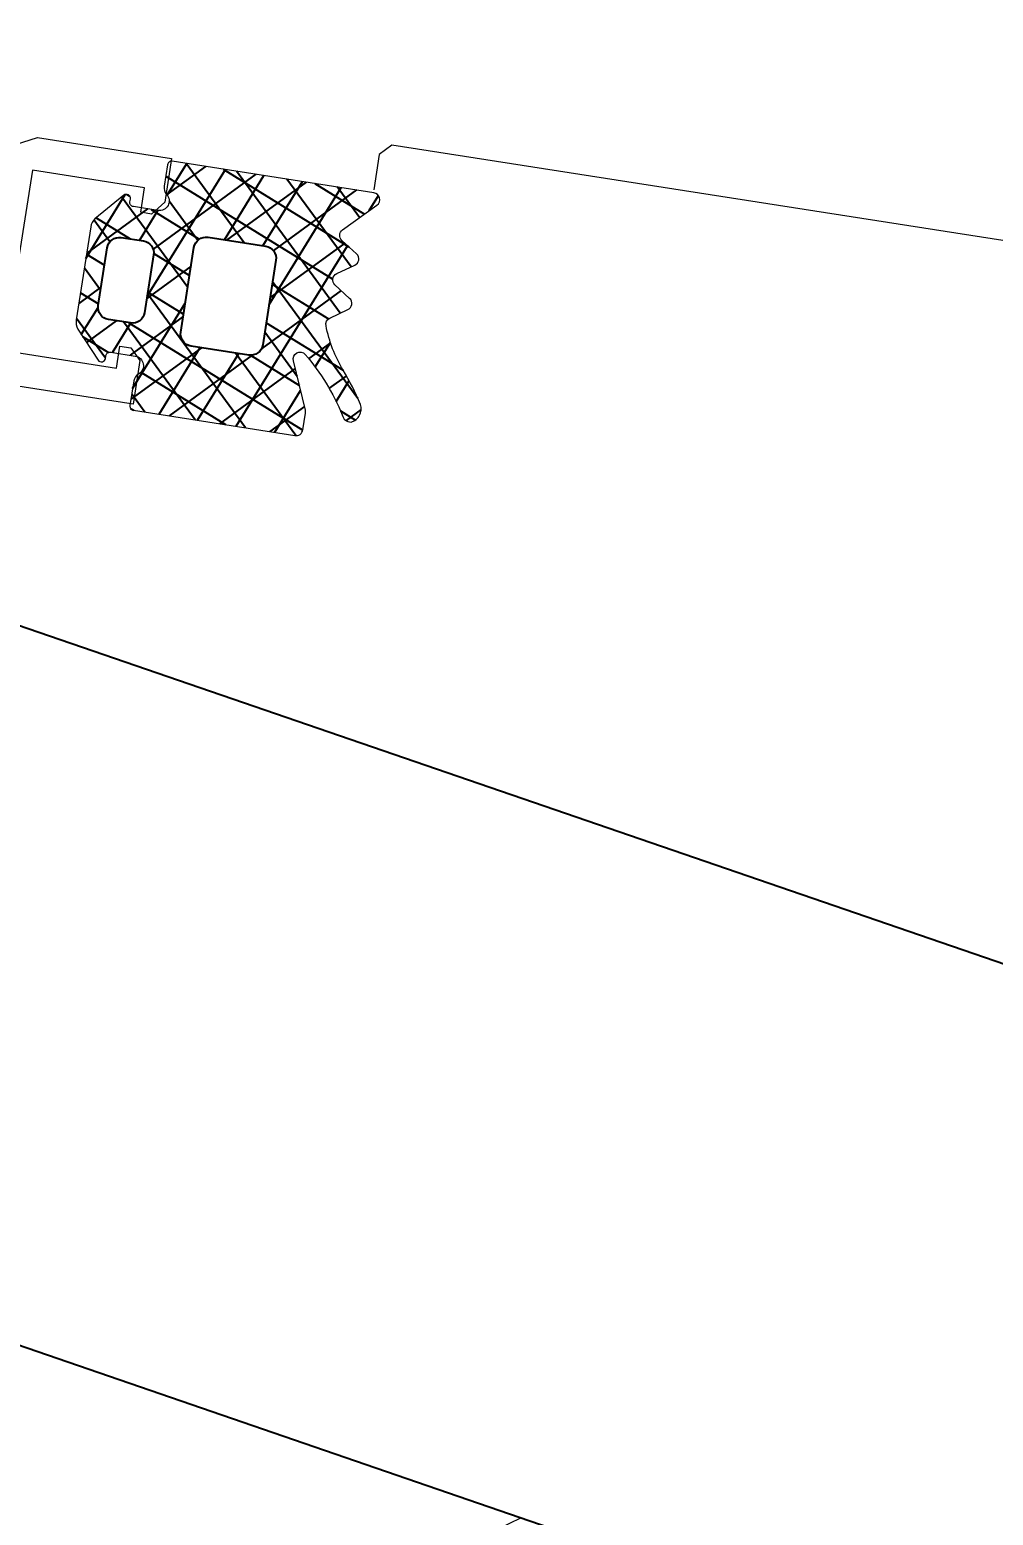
# Model space of a CAD drawing. Header units: millimetres. Extents: x -222892 to 671268, y 0 to 135099.
# Drawn here: x 81835.7 to 81878.1, y 112650.9 to 112716.4 of the extents above; entities that cross this region are included whole.
import ezdxf
from ezdxf import colors
from ezdxf.entities.mleader import LeaderData, LeaderLine
from ezdxf.math import Vec2, Vec3

# ---------------------------------------------------------------- set-up
doc = ezdxf.new("R2010")
doc.units = ezdxf.units.MM
for name, color, linetype in [('_TEXT', 7, 'Continuous'), ('АР_Колонны', 250, 'Continuous'), ('АР_новое окно', 155, 'Continuous'), ('АР_стены', 250, 'Continuous'), ('АР_Сущ Несущая стена', 216, 'Continuous')]:
    doc.layers.add(name, color=color, linetype=linetype)
doc.layers.add('АР_Колонны Штрих', color=250, linetype='Continuous', lineweight=5)
doc.layers.add('АР_Окна', color=4, linetype='Continuous', lineweight=5)
doc.styles.add('ISOCPEUR', font='isocpeur.ttf', dxfattribs={"width": 0.85})

# ---------------------------------------------------------------- blocks, each defined once
blk = doc.blocks.new('A$Cb1ac1438')
at = {"layer": 'АР_Колонны Штрих', "ltscale": 100}
h = blk.add_hatch(dxfattribs=at)
h.set_pattern_fill('ANSI35', color=256, scale=500, angle=161.0398319781508)
h.set_pattern_definition([(206.0398319781508, (898269.906760073, -348997.308166508), (54.8744852097032, -112.3111342341892), []), (206.0398319781508, (898186.3139504915, -348968.589842044), (54.8744852097032, -112.3111342341892), [156.25, -31.25, 0, -31.25])])
h.paths.add_polyline_path([(5719.346614299488, -202.5913746167789), (6097.64448702152, -332.5556754611025), (6227.608787865844, 45.74219726095907), (5849.310915143811, 175.7064981052536)])
at = {"layer": 'АР_Колонны', "ltscale": 100}
blk.add_lwpolyline([(6097.64448702152, -332.5556754611025), (5719.346614299488, -202.5913746167789), (5849.310915143811, 175.7064981052536), (6227.608787865844, 45.74219726095907)], close=True, dxfattribs=at)
blk = doc.blocks.new('_DotSmall')
at = {"color": 0, "linetype": 'ByBlock', "const_width": 0.5}
blk.add_lwpolyline([(-0.0625, 0, 1), (0.0625, 0, 1)], format="xyb", close=True, dxfattribs=at)
blk = doc.blocks.new('стойка витр.')
h = blk.add_hatch()
h.set_pattern_fill('ANSI37', scale=0.5, angle=-69.23283665521843)
h.set_pattern_definition([(335.7671633447816, (-69115.31625940584, 318510.9409690977), (0.6515825639889636, 1.447617495164233), []), (65.76716334478155, (-69115.31625940584, 318510.9409690977), (-1.447617495164233, 0.6515825639889636), [])])
edge = h.paths.add_edge_path()
edge.add_line((-7.614656875375658, -25.62993601259222), (-7.273265914729564, -26.53020796886267))
edge.add_arc((-7.672138333263274, -26.68151659366696), 0.4266069692434679, -30.765631391378577, 20.77378547182468, ccw=False)
edge.add_arc((-6.938850257283542, -27.11794408495156), 0.4267278803339729, 149.2463648056786, 290.7703475873838)
edge.add_line((-6.787522688187892, -27.51693863464607), (-5.761497533734655, -27.12786096686614))
edge.add_arc((-5.826270069284272, -26.95688741173914), 0.1828317202082013, 290.7489596719217, 380.7853669983573)
edge.add_line((-5.655337706935825, -26.89200624793739), (-5.698566115868744, -26.77800989551906))
edge.add_arc((-5.527559815348082, -26.71316091253391), 0.1828894349380834, 65.75635340077491, 200.7677215485159, ccw=False)
edge.add_line((-5.452462167653721, -26.54640093915077), (-3.994188920449233, -27.29736676610628))
edge.add_arc((-4.339684557994865, -27.83227055815794), 0.6367804192296694, 19.809448943918426, 57.14148607166612, ccw=False)
edge.add_line((-3.740585688123247, -27.61647007986176), (-2.270775810728082, -31.49246202532231))
edge.add_arc((-2.862326952422118, -31.72816639327794), 0.6367804192285443, -15.60715938413449, 21.72487774361298, ccw=False)
edge.add_line((-2.249025291763246, -31.89948590572749), (-2.842686385673005, -33.42856309223862))
edge.add_arc((-3.009474684396633, -33.35352837480535), 0.1828894349365558, 200.7666051236535, 335.7779732896313, ccw=False)
edge.add_line((-3.180482248484623, -33.41837402567035), (-3.223710657359334, -33.30437767335388))
edge.add_arc((-3.394684212462365, -33.36915020895407), 0.1828317202037067, 20.74895968940122, 110.7853670142414)
edge.add_line((-3.459565376309911, -33.19821784662781), (-4.485590530792251, -33.58729551440774))
edge.add_arc((-4.334307311281267, -33.98630688185023), 0.4267278803335083, 110.7639791032461, 252.2879618854569)
edge.add_arc((-4.593835025358378, -34.79921876089735), 0.4266069692128739, 20.760541213745626, 72.2999580801698, ccw=False)
edge.add_line((-4.194927641627146, -34.64800234186259), (-3.805871961842058, -35.67396951244882))
edge.add_arc((-3.976804324152614, -35.73885067632053), 0.1828317201976034, -69.25104032001241, 20.78536702306718, ccw=False)
edge.add_line((-3.912031788582681, -35.9098242314285), (-10.63804850899032, -38.46038830642647))
edge.add_arc((-10.76198657700206, -38.18099989774544), 0.3056444463879536, 200.8460379983515, 293.92230867425997, ccw=False)
edge.add_line((-11.04762355046114, -38.2897659172595), (-11.3069940036512, -37.6057878035499))
edge.add_arc((-11.02280217192234, -37.49789568213767), 0.3039830703908278, 175.7219656777917, 200.7890354028728, ccw=False)
edge.add_line((-11.32593828623067, -37.47521963119652), (-11.26283276302274, -35.23454482450325))
edge.add_arc((-11.5667631736687, -35.21197449929495), 0.3047673113958011, 355.7529257944983, 510.3971654946409)
edge.add_arc((-3.085478140807247, -39.81161386289363), 9.95296756819478, 151.493160172311, 169.5799937381118)
edge.add_arc((-13.27454869620142, -38.00608067109534), 0.4002801790508524, 282.30928711923883, 359.2250395672268, ccw=False)
edge.add_arc((-13.15914824141406, -37.79549114656839), 0.6024183835459826, 172.8865217206561, 267.13931994465963, ccw=False)
edge.add_arc((-2.924576102079248, -39.73891867786803), 11.01872594919693, 160.6453850739864, 169.4469810176308, ccw=False)
edge.add_arc((-19.07760885644255, -34.09585671602533), 6.091684827120307, 340.9199566399376, 360.7754221413588)
edge.add_arc((-13.29124725463213, -34.01305259408502), 0.3047655738143686, 359.9316076928689, 436.4302022680961)
edge.add_line((-13.21974018984474, -33.71679460741143), (-14.0766899229202, -33.52020163946145))
edge.add_arc((-14.00514734915965, -33.22393144415915), 0.3047857747414494, 145.1100748207506, 256.424251871352, ccw=False)
edge.add_line((-14.2551486332959, -33.04959347808472), (-13.74402617113083, -32.33421562775766))
edge.add_arc((-13.99402745527389, -32.1598776616858), 0.3047857747455562, 325.1100748218798, 436.4242518702226)
edge.add_line((-13.92248488150653, -31.86360746638093), (-14.7794566025841, -31.6669565144839))
edge.add_arc((-14.7079140287954, -31.37068631918638), 0.3047857747434108, 145.1100748199116, 256.4242518659954, ccw=False)
edge.add_line((-14.95791531293071, -31.19634835310717), (-14.44679285076563, -30.48097050278011))
edge.add_arc((-14.69684457899481, -30.30662212908397), 0.3048331054870662, 325.1138936033488, 425.7589859189499)
edge.add_line((-14.57168746687239, -30.0286672415823), (-16.28069433249766, -29.27720980550657))
edge.add_arc((-16.15556139849932, -28.99925320327871), 0.3048247429148342, 110.79403674408451, 245.7632621299588, ccw=False)
edge.add_line((-16.26377712844987, -28.71428394233226), (-7.850470401957864, -25.52388481301023))
edge.add_arc((-7.785589238115906, -25.69481717533219), 0.1828317201977073, 20.785366643697614, 110.7853670130821, ccw=False)
edge = h.paths.add_edge_path(flags=16)
edge.add_line((-3.343847721320344, -31.0696095920357), (-4.256775251385989, -28.66215553430811))
edge.add_arc((-4.763091039367282, -28.8541548874382), 0.5414973949720253, 20.7671633452251, 110.7671633452251)
edge.add_line((-4.955090392497368, -28.34783909945691), (-5.880512773175724, -28.69876731990371))
edge.add_arc((-5.68851342006019, -29.20508310789228), 0.5414973949736688, 110.7671633435124, 200.7671633435124)
edge.add_line((-6.194829208048759, -29.39708246100781), (-5.281901677954011, -31.8045365187354))
edge.add_arc((-4.775585889972717, -31.61253716560532), 0.5414973949720253, 200.7671633452251, 290.7671633452251)
edge.add_line((-4.583586536842631, -32.11885295358661), (-3.658164156164275, -31.76792473313981))
edge.add_arc((-3.850163509294362, -31.26160894516579), 0.541497394965222, 290.7671633454981, 380.7671633454981)
edge = h.paths.add_edge_path(flags=16)
edge.add_line((-6.665125275787432, -32.97088079506648), (-8.003619441966293, -29.4411776089255))
edge.add_arc((-8.509935229947587, -29.63317696205559), 0.5414973949720253, 20.7671633452251, 110.7671633452251)
edge.add_line((-8.701934583077673, -29.12686117407429), (-11.1093675273587, -30.03978069775621))
edge.add_arc((-10.91736817424317, -30.54609648574478), 0.5414973949736688, 110.7671633435124, 200.7671633435124)
edge.add_line((-11.42368396223173, -30.73809583886032), (-10.08518979602377, -34.2677990250013))
edge.add_arc((-9.578874008042476, -34.07579967187121), 0.5414973949720253, 200.7671633452251, 290.7671633452251)
edge.add_line((-9.38687465491239, -34.5821154598525), (-6.979441710631363, -33.66919593617058))
edge.add_arc((-7.171441063761449, -33.16288014819656), 0.541497394965222, 290.7671633454981, 380.7671633454981)
at = {"lineweight": 0, "ltscale": 100, "transparency": 33554687}
for points in [[(-0.902061547501944, -23.41060979175381), (-2.258247086545452, -23.27287612311193), (-7.844300284108613, -25.39115610946465), (-7.152623754285742, -27.21515572990756), (-6.480474312818842, -27.61228183979256), (-6.024430919787847, -27.43934621633525), (-6.413508587575052, -26.41332106186019), (-1.739484192192322, -24.64089033441996), (-0.3993375533900689, -28.17495120693638)], [(1.113700732850702, -32.16493950470613), (-3.560323662532028, -33.93737023214635), (-3.906150933442404, -33.02539941386931), (-4.3621943264734, -33.19833503732661), (-4.645266100153094, -33.82723408192396), (-3.953589570330223, -35.65123370236688), (88.61521743849153, -0.5483364844694734)], [(-56.0608929025766, -41.98018508909445), (-55.7778211288678, -41.3512860444971), (-17.47126860445132, -26.8251079561378), (-16.84236955983215, -27.10817972981749), (-16.28037825660431, -28.59019029343472)]]:
    blk.add_lwpolyline(points, dxfattribs=at)
at = {"color": 7, "lineweight": 0, "ltscale": 100, "transparency": 33554687}
blk.add_lwpolyline([(-7.614656875375658, -25.62993601259222), (-7.273265914729564, -26.53020796886267, -0.2287523810762611), (-7.305569090007339, -26.89973780277796, 0.7101639231358212), (-6.787522688187892, -27.51693863464607), (-5.761497533734655, -27.12786096686614, 0.4143996870914876), (-5.655337706935825, -26.89200624793739), (-5.698566115868744, -26.77800989551906, -0.6682503890445888), (-5.452462167653721, -26.54640093915077), (-3.994188920449233, -27.29736676610628, -0.1643479059441302), (-3.740585688123247, -27.61647007986176), (-2.270775810728082, -31.49246202532231, -0.1643479059441302), (-2.249025291763246, -31.89948590572749), (-2.842686385673005, -33.42856309223862, -0.6682503891596868), (-3.180482248484623, -33.41837402567035), (-3.223710657359334, -33.30437767335388, 0.4143996870833266), (-3.459565376309911, -33.19821784662781), (-4.485590530792251, -33.58729551440774, 0.7101639231391418), (-4.464132105349563, -34.39280682858953, -0.2287523810910513), (-4.194927641627146, -34.64800234186259), (-3.805871961842058, -35.67396951244882, -0.4143996871765861), (-3.912031788582681, -35.9098242314285), (-10.63804850899032, -38.46038830642647, -0.4300281847644905), (-11.04762355046114, -38.2897659172595), (-11.3069940036512, -37.6057878035499, -0.1098139781175365), (-11.32593828623067, -37.47521963119652), (-11.26283276302274, -35.23454482450325, 0.8000358277039689), (-11.83174935798161, -35.06142405519495, 0.07908294790216032), (-12.87430513065192, -38.01149454006372, -0.3488032577412263), (-13.18921346374555, -38.39715882165183, -0.4361245879823007), (-13.75692971088574, -37.72089072036033, -0.03842309887939363), (-13.32058396766661, -36.08715992321959, 0.08685322061285544), (-12.98648189794039, -34.01341638380836, 0.3467629046601076), (-13.21974018984474, -33.71679460741143), (-14.0766899229202, -33.52020163946145, -0.5278770357902526), (-14.2551486332959, -33.04959347808472), (-13.74402617113083, -32.33421562775766, 0.5278770357776507), (-13.92248488150653, -31.86360746638093), (-14.7794566025841, -31.6669565144839, -0.5278770357650493), (-14.95791531293071, -31.19634835310717), (-14.44679285076563, -30.48097050278011, 0.4697389635461835), (-14.57168746687239, -30.0286672415823), (-16.28069433249766, -29.27720980550657, -0.667984424932516), (-16.26377712844987, -28.71428394233226), (-7.850470401957864, -25.52388481301023, -0.4142135642613711)], format="xyb", close=True, dxfattribs=at)
at = {"color": 7}
for points in [[(-3.343847721320344, -31.0696095920357), (-4.256775251385989, -28.66215553430811, 0.414213562373095), (-4.955090392497368, -28.34783909945691), (-5.880512773175724, -28.69876731990371, 0.414213562373095), (-6.194829208048759, -29.39708246100781), (-5.281901677954011, -31.8045365187354, 0.414213562373095), (-4.583586536842631, -32.11885295358661), (-3.658164156164275, -31.76792473313981, 0.414213562373095)], [(-6.665125275787432, -32.97088079506648), (-8.003619441966293, -29.4411776089255, 0.414213562373095), (-8.701934583077673, -29.12686117407429), (-11.1093675273587, -30.03978069775621, 0.414213562373095), (-11.42368396223173, -30.73809583886032), (-10.08518979602377, -34.2677990250013, 0.414213562373095), (-9.38687465491239, -34.5821154598525), (-6.979441710631363, -33.66919593617058, 0.414213562373095)]]:
    blk.add_lwpolyline(points, format="xyb", close=True, dxfattribs=at)
blk = doc.blocks.new('A$Cec9b444d')
at = {"layer": 'АР_новое окно'}
h = blk.add_hatch(dxfattribs=at)
h.set_pattern_fill('ANSI37', color=256, scale=0.4999999999999999, angle=13.33280903078263)
h.set_pattern_definition([(58.33280903078264, (-324780.0051632873, -27616.52651773373), (-1.351140091152684, 0.8334126853365726), []), (148.3328090307826, (-324780.0051632873, -27616.52651773373), (-0.8334126853365726, -1.351140091152684), [])])
edge = h.paths.add_edge_path()
edge.add_line((6189.823301285731, 123.9222394842495), (6189.674936279388, 122.97091135579))
edge.add_arc((6190.09644040428, 122.9051254993759), 0.4266069692408598, 171.1291819756373, 222.6685988388176)
edge.add_arc((6189.468934558258, 122.3268377070227), 0.4267278803675722, -98.86738013843711, 42.656602643324675, ccw=False)
edge.add_line((6189.403155355039, 121.9052101696074), (6188.318942320058, 122.0742993293061))
edge.add_arc((6188.347058008889, 122.2549563135101), 0.1828317201693438, 171.1176004576662, 261.1540077842932, ccw=False)
edge.add_line((6188.166418926644, 122.2831867911125), (6188.185205549335, 122.4036480982112))
edge.add_arc((6188.004500756131, 122.4318318368691), 0.1828894349374707, 351.1352458974849, 486.146614045185)
edge.add_line((6187.896622779627, 122.5795169329252), (6186.624595234622, 121.5439221949148))
edge.add_arc((6187.072988638824, 121.0917798971855), 0.6367804192407834, 134.7614813764226, 172.0935185041618)
edge.add_line((6186.442261512387, 121.1793732434178), (6185.803497230678, 117.0835662619157))
edge.add_arc((6186.430944191821, 116.9749402377718), 0.6367804191159934, 170.1780897037293, 207.5101268314702)
edge.add_line((6185.866165039758, 116.6808079349483), (6186.762441020192, 115.3070539890706))
edge.add_arc((6186.910166812205, 115.4148762306756), 0.1828894349345611, 216.1249941626672, 351.1363623286744)
edge.add_line((6187.090872154543, 115.3866960131289), (6187.109658777211, 115.5071573201101))
edge.add_arc((6187.290315761428, 115.4790416311817), 0.1828317201977071, 81.11760042978767, 171.1540077546053, ccw=False)
edge.add_line((6187.318546239123, 115.6596807134412), (6188.402759274127, 115.4905915538598))
edge.add_arc((6188.337026935634, 115.0689567076618), 0.4267278803314694, -60.38499443840641, 81.13898834373362, ccw=False)
edge.add_arc((6188.75864139259, 114.3270526659308), 0.4266069692039089, 119.6030093643065, 171.1424262307597)
edge.add_line((6188.33712207221, 114.3927410874344), (6188.168042468338, 113.3085893246077))
edge.add_arc((6188.348681550593, 113.2803588469046), 0.1828317201943401, 171.1176004269676, 261.1540077699215)
edge.add_line((6188.320565861713, 113.0997018626833), (6195.428028061962, 111.9912529031661))
edge.add_arc((6195.491676033125, 112.2901968166098), 0.3056444464048808, 257.9806587786135, 351.056929454408)
edge.add_line((6195.79360484781, 112.2426834660494), (6195.906324583729, 112.9654513078175))
edge.add_arc((6195.605990083543, 113.0124076181166), 0.3039830703821937, 351.1139320417661, 376.1810017668122)
edge.add_line((6195.897931211508, 113.0971193934567), (6195.374032487045, 115.2766000707943))
edge.add_arc((6195.666772639091, 115.3613722212099), 0.3047673114127301, 41.50580195690691, 196.1500416571201, ccw=False)
edge.add_arc((6188.316547607998, 109.111326615307), 9.952967568199071, 22.32297370828411, 40.409807274084415, ccw=False)
edge.add_arc((6197.91413586452, 112.9795831409104), 0.4002801790504598, 192.6779278804194, 269.5936803283539)
edge.add_arc((6197.75778160156, 113.1618427284156), 0.6024183835100219, 284.763647499754, 379.0164457236879)
edge.add_arc((6188.144111500655, 109.1492719023399), 11.018725949095, 22.45598642956451, 31.25758237320861)
edge.add_arc((6202.785917681032, 118.0026400324489), 6.09168482728777, 191.1275453044175, 210.9830108058387, ccw=False)
edge.add_arc((6197.106893913519, 116.8901985014255), 0.3047655737744274, 115.4727651757207, 191.971359750838, ccw=False)
edge.add_line((6196.975819721239, 117.1653377590312), (6197.773795325957, 117.5344536952734))
edge.add_arc((6197.642683870098, 117.8095975751093), 0.3047857747147242, 295.4787155751396, 406.7928926256932)
edge.add_line((6197.851351649192, 118.0317509600407), (6197.203669025693, 118.6263254796444))
edge.add_arc((6197.412336804801, 118.84847886457), 0.3047857747204999, 115.4787155746236, 226.7928926229513, ccw=False)
edge.add_line((6197.281225348943, 119.1236227444122), (6198.079210509398, 119.4927999529066))
edge.add_arc((6197.948099053476, 119.7679438327961), 0.3047857747905142, 295.4787155816078, 406.7928926275887)
edge.add_line((6198.156766832614, 119.9900972177896), (6197.50908420912, 120.584671737277))
edge.add_arc((6197.717799201066, 120.8068457103997), 0.3048331054788125, 126.14398152707719, 226.7890738425994, ccw=False)
edge.add_line((6197.538003631655, 121.0530098333259), (6199.055272200284, 122.1408006384772))
edge.add_arc((6198.875499935465, 122.3869714260948), 0.3048247428841093, 306.1397053169794, 441.1089307030737)
edge.add_line((6198.922612547596, 122.6881333852675), (6190.032170845847, 124.0746480900535))
edge.add_arc((6190.003940368199, 123.8940090077668), 0.1828317202172497, 81.11760044574974, 171.1176008151717)
edge = h.paths.add_edge_path(flags=16)
edge.add_line((6186.766280904371, 117.7186529515141), (6187.163029835606, 120.262638407625))
edge.add_arc((6187.698059775943, 120.1791974600959), 0.5414973949907143, 81.13580410411629, 171.1358041041264, ccw=False)
edge.add_line((6187.781500723472, 120.7142274004332), (6188.759405605863, 120.5617175988219))
edge.add_arc((6188.675964658367, 120.0266876585521), 0.5414973949191877, -8.86419589344979, 81.13580410644022, ccw=False)
edge.add_line((6189.210994598638, 119.9432467110565), (6188.814245667388, 117.399261254945))
edge.add_arc((6188.279215727051, 117.4827022024737), 0.5414973949906442, 261.13580410420406, 351.1358041041739, ccw=False)
edge.add_line((6188.195774779522, 116.9476722621368), (6187.217869897122, 117.1001820636313))
edge.add_arc((6187.301310844688, 117.635212003948), 0.5414973949762866, 171.1358040999344, 261.1358040998829, ccw=False)
edge = h.paths.add_edge_path(flags=16)
edge.add_line((6190.408291791918, 116.5432919532761), (6190.98998761377, 120.2731714669166))
edge.add_arc((6191.525017554051, 120.1897305193271), 0.5414973949452131, 81.13580409692929, 171.1358040969017, ccw=False)
edge.add_line((6191.608458501641, 120.7247604596084), (6194.152421646895, 120.3280150079204))
edge.add_arc((6194.068980699345, 119.7929850675893), 0.5414973949880578, -8.864195898217815, 81.13580410183027, ccw=False)
edge.add_line((6194.604010639676, 119.7095441200387), (6194.022314817795, 115.9796646063972))
edge.add_arc((6193.487284877514, 116.0631055539862), 0.54149739494424, 261.13580409692236, 351.1358040969374, ccw=False)
edge.add_line((6193.403843929925, 115.5280756137053), (6190.859880784668, 115.9248210653933))
edge.add_arc((6190.943321732235, 116.45985100571), 0.5414973949763147, 171.1358040999315, 261.13580409988333, ccw=False)
at = {"layer": 'АР_Колонны', "ltscale": 100}
blk.add_lwpolyline([(6106.760256464318, -356.4899399126443), (5671.717702833952, -207.030993941662), (5821.176648804905, 228.0115596886753), (6256.219202435272, 78.55261371772212)], close=True, dxfattribs=at)
at = {"layer": 'АР_новое окно', "lineweight": 0, "ltscale": 100, "transparency": 33554687}
for points in [[(6182.797291313799, 124.7093409927184), (6184.095908324756, 125.1238330175812), (6189.998757455329, 124.2032502845927), (6189.69816193715, 122.2758081007651), (6189.122374040244, 121.7485867842194), (6188.640467540096, 121.8237428305953), (6188.809556699732, 122.9079558656751), (6183.870459297186, 123.6782360616766), (6183.288045327687, 119.9437517287477)], [(6182.63049442335, 115.7274834403823), (6187.569591825895, 114.9572032443809), (6187.719884807105, 115.92089370011), (6188.201791307251, 115.845737653734), (6188.60849004452, 115.2887459351999), (6188.307894526323, 113.361303751488), (6090.489330569822, 128.6166624694667)], [(6240.600179475386, 117.915820303189), (6240.193480738101, 118.4728120217226), (6199.714489173421, 124.7857398738948), (6199.157497454917, 124.3790411365825), (6198.913261804681, 122.8129828736965)]]:
    blk.add_lwpolyline(points, dxfattribs=at)
blk.add_lwpolyline([(6189.823301285731, 123.9222394842495), (6189.674936279388, 122.97091135579, 0.2287523810762611), (6189.782762207175, 122.6159897270021, -0.7101639231358212), (6189.403155355039, 121.9052101696074), (6188.318942320058, 122.0742993293061, -0.4143996870914876), (6188.166418926644, 122.2831867911125), (6188.185205549335, 122.4036480982112, 0.6682503890445888), (6187.896622779627, 122.5795169329252), (6186.624595234622, 121.5439221949148, 0.1643479059441302), (6186.442261512387, 121.1793732434178), (6185.803497230678, 117.0835662619157, 0.1643479059441302), (6185.866165039758, 116.6808079349483), (6186.762441020192, 115.3070539890706, 0.6682503891596868), (6187.090872154543, 115.3866960131289), (6187.109658777211, 115.5071573201101, -0.4143996870833266), (6187.318546239123, 115.6596807134412), (6188.402759274127, 115.4905915538598, -0.7101639231391418), (6188.547902867605, 114.6979741943708, 0.2287523810910513), (6188.33712207221, 114.3927410874344), (6188.168042468338, 113.3085893246077, 0.4143996871765861), (6188.320565861713, 113.0997018626833), (6195.428028061962, 111.9912529031661, 0.4300281847644905), (6195.79360484781, 112.2426834660494), (6195.906324583729, 112.9654513078175, 0.1098139781175365), (6195.897931211508, 113.0971193934567), (6195.374032487045, 115.2766000707943, -0.8000358277039689), (6195.895009409713, 115.5633402648261, -0.07908294790216032), (6197.523614851203, 112.891733497209, 0.3488032577412263), (6197.911297254956, 112.5793130270672, 0.4361245879823007), (6198.327323054902, 113.3581344544673, 0.03842309887939363), (6197.56339456213, 114.8667388370109, -0.08685322061285544), (6196.808756562277, 116.826983196693, -0.3467629046601076), (6196.975819721239, 117.1653377590312), (6197.773795325957, 117.5344536952734, 0.5278770357902526), (6197.851351649192, 118.0317509600407), (6197.203669025693, 118.6263254796444, -0.5278770357776507), (6197.281225348943, 119.1236227444122), (6198.079210509398, 119.4927999529066, 0.5278770357650493), (6198.156766832614, 119.9900972177896), (6197.50908420912, 120.584671737277, -0.4697389635461835), (6197.538003631655, 121.0530098333259), (6199.055272200284, 122.1408006384772, 0.667984424932516), (6198.922612547596, 122.6881333852675), (6190.032170845847, 124.0746480900535, 0.4142135642613711)], format="xyb", close=True, dxfattribs=at)
at = {"layer": 'АР_новое окно'}
for points in [[(6186.766280904371, 117.7186529515141), (6187.163029835606, 120.262638407625, -0.414213562373095), (6187.781500723472, 120.7142274004332), (6188.759405605863, 120.5617175988219, -0.414213562373095), (6189.210994598638, 119.9432467110565), (6188.814245667388, 117.399261254945, -0.414213562373095), (6188.195774779522, 116.9476722621368), (6187.217869897122, 117.1001820636313, -0.414213562373095)], [(6190.408291791918, 116.5432919532761), (6190.98998761377, 120.2731714669166, -0.414213562373095), (6191.608458501641, 120.7247604596084), (6194.152421646895, 120.3280150079204, -0.414213562373095), (6194.604010639676, 119.7095441200387), (6194.022314817795, 115.9796646063972, -0.414213562373095), (6193.403843929925, 115.5280756137053), (6190.859880784668, 115.9248210653933, -0.414213562373095)]]:
    blk.add_lwpolyline(points, format="xyb", close=True, dxfattribs=at)
at = {"layer": 'АР_новое окно', "xscale": -1, "rotation": 11.90296744651613}
blk.add_blockref('стойка витр.', (6177.086073485848, 147.4305283908225), dxfattribs=at)

msp = doc.modelspace()

# ---------------------------------------------------------------- linework, layer by layer
at = {"layer": 'АР_Сущ Несущая стена', "ltscale": 100}
for centre, radius, start, end in [((72738.563808896, 115505.873757868), 9805.264059527553, 273.2047159643546, 356.1549052783411), ((72739.64332639205, 115515.0715942176), 9162.045179755698, 273.4231994982844, 355.8268411845256)]:
    msp.add_arc(centre, radius, start, end, dxfattribs=at)

# ---------------------------------------------------------------- block references
at = {"layer": 'АР_Окна', "ltscale": 100}
msp.add_blockref('A$Cec9b444d', (75651.90621783369, 112586.4970597865), dxfattribs=at)
at = {"layer": 'АР_стены', "ltscale": 100}
msp.add_blockref('A$Cb1ac1438', (75642.39696938568, 112600.6824583524), dxfattribs=at)

# ---------------------------------------------------------------- leaders
at = {"layer": '_TEXT'}
ml = msp.add_multileader_mtext('Standard', dxfattribs=at)
ml.set_content('+8,260', color=256, style='ISOCPEUR')
ml.set_leader_properties(color=256, linetype='Continuous', lineweight=-1)
ml.set_arrow_properties(name='DOTSMALL')
ml.build(insert=Vec2(0, 0))
ml.multileader.update_dxf_attribs({"has_dogleg": 0, "has_text_frame": 1, "text_left_attachment_type": 4, "text_right_attachment_type": 4, "dogleg_length": 0, "arrow_head_size": 180})
ctx = ml.context
ctx.base_point, ctx.char_height, ctx.arrow_head_size, ctx.landing_gap_size, ctx.plane_origin = Vec3(217551.6143983618, 129062.3890569006), 250, 180, 50, Vec3(226918.2582751394, 128243.6210549465)
ctx.left_attachment, ctx.right_attachment, ctx.text_align_type = 4, 4, 1
notes = []
notes.append((ctx, [(0, (0, 0, 0), (0, 0), (1, 0), 1, [])]))
ctx.mtext.insert, ctx.mtext.width, ctx.mtext.alignment, ctx.mtext.line_spacing_style, ctx.mtext.flow_direction = Vec3(217989.4268983618, 129395.722390234), 852.6970314602484, 2, 2, 5
ml = msp.add_multileader_mtext('Standard', dxfattribs=at)
ml.set_content('+4,080', color=256, style='ISOCPEUR')
ml.set_leader_properties(color=256, linetype='Continuous', lineweight=-1)
ml.set_arrow_properties(name='DOTSMALL')
ml.build(insert=Vec2(0, 0))
ml.multileader.update_dxf_attribs({"has_dogleg": 0, "has_text_frame": 1, "text_left_attachment_type": 4, "text_right_attachment_type": 4, "dogleg_length": 0, "arrow_head_size": 180})
ctx = ml.context
ctx.base_point, ctx.char_height, ctx.arrow_head_size, ctx.landing_gap_size, ctx.plane_origin = Vec3(87764.17855758959, 128875.8656331683), 250, 180, 50, Vec3(86462.73668141075, 127317.1117672203)
ctx.left_attachment, ctx.right_attachment, ctx.text_align_type = 4, 4, 1
notes.append((ctx, [(0, (0, 0, 0), (0, 0), (1, 0), 1, [])]))
ctx.mtext.insert, ctx.mtext.width, ctx.mtext.alignment, ctx.mtext.line_spacing_style, ctx.mtext.flow_direction = Vec3(88212.61605758959, 129209.1989665016), 852.6970314602484, 2, 2, 5
ml = msp.add_multileader_mtext('Standard', dxfattribs=at)
ml.set_content('+2,045', color=256, style='ISOCPEUR')
ml.set_leader_properties(color=256, linetype='Continuous', lineweight=-1)
ml.set_arrow_properties(name='DOTSMALL')
ml.build(insert=Vec2(0, 0))
ml.multileader.update_dxf_attribs({"has_dogleg": 0, "has_text_frame": 1, "text_left_attachment_type": 4, "text_right_attachment_type": 4, "dogleg_length": 0, "arrow_head_size": 180})
ctx = ml.context
ctx.base_point, ctx.char_height, ctx.arrow_head_size, ctx.landing_gap_size, ctx.plane_origin = Vec3(82361.76101800078, 128875.8656331683), 250, 180, 50, Vec3(81060.31914182194, 127317.1117672203)
ctx.left_attachment, ctx.right_attachment, ctx.text_align_type = 4, 4, 1
notes.append((ctx, [(0, (0, 0, 0), (0, 0), (1, 0), 1, [])]))
ctx.mtext.insert, ctx.mtext.width, ctx.mtext.alignment, ctx.mtext.line_spacing_style, ctx.mtext.flow_direction = Vec3(82810.19851800078, 129209.1989665016), 852.6970314602484, 2, 2, 5
ml = msp.add_multileader_mtext('Standard', dxfattribs=at)
ml.set_content('+6,175', color=256, style='ISOCPEUR')
ml.set_leader_properties(color=256, linetype='Continuous', lineweight=-1)
ml.set_arrow_properties(name='DOTSMALL')
ml.build(insert=Vec2(0, 0))
ml.multileader.update_dxf_attribs({"has_dogleg": 0, "has_text_frame": 1, "text_left_attachment_type": 4, "text_right_attachment_type": 4, "dogleg_length": 0, "arrow_head_size": 180})
ctx = ml.context
ctx.base_point, ctx.char_height, ctx.arrow_head_size, ctx.landing_gap_size, ctx.plane_origin = Vec3(222793.0128863436, 128796.4460044858), 250, 180, 50, Vec3(232159.6567631213, 127977.6780025317)
ctx.left_attachment, ctx.right_attachment, ctx.text_align_type = 4, 4, 1
notes.append((ctx, [(0, (0, 0, 0), (0, 0), (1, 0), 1, [])]))
ctx.mtext.insert, ctx.mtext.width, ctx.mtext.alignment, ctx.mtext.line_spacing_style, ctx.mtext.flow_direction = Vec3(223209.5753863436, 129129.7793378192), 852.6970314602484, 2, 2, 5
ml = msp.add_multileader_mtext('Standard', dxfattribs=at)
ml.set_content('+6,175', color=256, style='ISOCPEUR')
ml.set_leader_properties(color=256, linetype='Continuous', lineweight=-1)
ml.set_arrow_properties(name='DOTSMALL')
ml.build(insert=Vec2(0, 0))
ml.multileader.update_dxf_attribs({"has_dogleg": 0, "has_text_frame": 1, "text_left_attachment_type": 4, "text_right_attachment_type": 4, "dogleg_length": 0, "arrow_head_size": 180})
ctx = ml.context
ctx.base_point, ctx.char_height, ctx.arrow_head_size, ctx.landing_gap_size, ctx.plane_origin = Vec3(249011.2140361817, 126512.8812880571), 250, 180, 50, Vec3(258377.8579129594, 125694.113286103)
ctx.left_attachment, ctx.right_attachment, ctx.text_align_type = 4, 4, 1
notes.append((ctx, [(0, (0, 0, 0), (0, 0), (1, 0), 1, [])]))
ctx.mtext.insert, ctx.mtext.width, ctx.mtext.alignment, ctx.mtext.line_spacing_style, ctx.mtext.flow_direction = Vec3(249427.7765361817, 126846.2146213904), 852.6970314602484, 2, 2, 5
ml = msp.add_multileader_mtext('Standard', dxfattribs=at)
ml.set_content('+2,045', color=256, style='ISOCPEUR')
ml.set_leader_properties(color=256, linetype='Continuous', lineweight=-1)
ml.set_arrow_properties(name='DOTSMALL')
ml.build(insert=Vec2(0, 0))
ml.multileader.update_dxf_attribs({"has_dogleg": 0, "has_text_frame": 1, "text_left_attachment_type": 4, "text_right_attachment_type": 4, "dogleg_length": 0, "arrow_head_size": 180})
ctx = ml.context
ctx.base_point, ctx.char_height, ctx.arrow_head_size, ctx.landing_gap_size, ctx.plane_origin = Vec3(113079.9545436751, 126340.2993196389), 250, 180, 50, Vec3(111778.5126674963, 124781.5454536909)
ctx.left_attachment, ctx.right_attachment, ctx.text_align_type = 4, 4, 1
notes.append((ctx, [(0, (0, 0, 0), (0, 0), (1, 0), 1, [])]))
ctx.mtext.insert, ctx.mtext.width, ctx.mtext.alignment, ctx.mtext.line_spacing_style, ctx.mtext.flow_direction = Vec3(113528.3920436751, 126673.6326529723), 852.6970314602484, 2, 2, 5
ml = msp.add_multileader_mtext('Standard', dxfattribs=at)
ml.set_content('+4,080', color=256, style='ISOCPEUR')
ml.set_leader_properties(color=256, linetype='Continuous', lineweight=-1)
ml.set_arrow_properties(name='DOTSMALL')
ml.build(insert=Vec2(0, 0))
ml.multileader.update_dxf_attribs({"has_dogleg": 0, "has_text_frame": 1, "text_left_attachment_type": 4, "text_right_attachment_type": 4, "dogleg_length": 0, "arrow_head_size": 180})
ctx = ml.context
ctx.base_point, ctx.char_height, ctx.arrow_head_size, ctx.landing_gap_size, ctx.plane_origin = Vec3(83222.13444079482, 124964.6175387829), 250, 180, 50, Vec3(81920.69256461598, 123405.8636728349)
ctx.left_attachment, ctx.right_attachment, ctx.text_align_type = 4, 4, 1
notes.append((ctx, [(0, (0, 0, 0), (0, 0), (1, 0), 1, [])]))
ctx.mtext.insert, ctx.mtext.width, ctx.mtext.alignment, ctx.mtext.line_spacing_style, ctx.mtext.flow_direction = Vec3(83670.57194079482, 125297.9508721163), 852.6970314602484, 2, 2, 5
ml = msp.add_multileader_mtext('Standard', dxfattribs=at)
ml.set_content('+4,090', color=256, style='ISOCPEUR')
ml.set_leader_properties(color=256, linetype='Continuous', lineweight=-1)
ml.set_arrow_properties(name='DOTSMALL')
ml.build(insert=Vec2(0, 0))
ml.multileader.update_dxf_attribs({"has_dogleg": 0, "has_text_frame": 1, "text_left_attachment_type": 4, "text_right_attachment_type": 4, "dogleg_length": 0, "arrow_head_size": 180})
ctx = ml.context
ctx.base_point, ctx.char_height, ctx.arrow_head_size, ctx.landing_gap_size, ctx.plane_origin = Vec3(100162.7295763729, 121154.7753958358), 250, 180, 50, Vec3(98861.28770019411, 119596.0215298878)
ctx.left_attachment, ctx.right_attachment, ctx.text_align_type = 4, 4, 1
notes.append((ctx, [(0, (0, 0, 0), (0, 0), (1, 0), 1, [])]))
ctx.mtext.insert, ctx.mtext.width, ctx.mtext.alignment, ctx.mtext.line_spacing_style, ctx.mtext.flow_direction = Vec3(100611.1670763729, 121488.1087291691), 852.6970314602484, 2, 2, 5
ml = msp.add_multileader_mtext('Standard', dxfattribs=at)
ml.set_content('+8,260', color=256, style='ISOCPEUR')
ml.set_leader_properties(color=256, linetype='Continuous', lineweight=-1)
ml.set_arrow_properties(name='DOTSMALL')
ml.build(insert=Vec2(0, 0))
ml.multileader.update_dxf_attribs({"has_dogleg": 0, "has_text_frame": 1, "text_left_attachment_type": 4, "text_right_attachment_type": 4, "dogleg_length": 0, "arrow_head_size": 180})
ctx = ml.context
ctx.base_point, ctx.char_height, ctx.arrow_head_size, ctx.landing_gap_size, ctx.plane_origin = Vec3(199862.1649124452, 120820.9209232761), 250, 180, 50, Vec3(209228.8087892229, 120002.152921322)
ctx.left_attachment, ctx.right_attachment, ctx.text_align_type = 4, 4, 1
notes.append((ctx, [(0, (0, 0, 0), (0, 0), (1, 0), 1, [])]))
ctx.mtext.insert, ctx.mtext.width, ctx.mtext.alignment, ctx.mtext.line_spacing_style, ctx.mtext.flow_direction = Vec3(200299.9774124452, 121154.2542566095), 852.6970314602484, 2, 2, 5
ml = msp.add_multileader_mtext('Standard', dxfattribs=at)
ml.set_content('+4,090', color=256, style='ISOCPEUR')
ml.set_leader_properties(color=256, linetype='Continuous', lineweight=-1)
ml.set_arrow_properties(name='DOTSMALL')
ml.build(insert=Vec2(0, 0))
ml.multileader.update_dxf_attribs({"has_dogleg": 0, "has_text_frame": 1, "text_left_attachment_type": 4, "text_right_attachment_type": 4, "dogleg_length": 0, "arrow_head_size": 180})
ctx = ml.context
ctx.base_point, ctx.char_height, ctx.arrow_head_size, ctx.landing_gap_size, ctx.plane_origin = Vec3(113218.2260377183, 120570.9626496358), 250, 180, 50, Vec3(111916.7841615395, 119012.2087836878)
ctx.left_attachment, ctx.right_attachment, ctx.text_align_type = 4, 4, 1
notes.append((ctx, [(0, (0, 0, 0), (0, 0), (1, 0), 1, [])]))
ctx.mtext.insert, ctx.mtext.width, ctx.mtext.alignment, ctx.mtext.line_spacing_style, ctx.mtext.flow_direction = Vec3(113666.6635377183, 120904.2959829691), 852.6970314602484, 2, 2, 5
ml = msp.add_multileader_mtext('Standard', dxfattribs=at)
ml.set_content('+8,260', color=256, style='ISOCPEUR')
ml.set_leader_properties(color=256, linetype='Continuous', lineweight=-1)
ml.set_arrow_properties(name='DOTSMALL')
ml.build(insert=Vec2(0, 0))
ml.multileader.update_dxf_attribs({"has_dogleg": 0, "has_text_frame": 1, "text_left_attachment_type": 4, "text_right_attachment_type": 4, "dogleg_length": 0, "arrow_head_size": 180})
ctx = ml.context
ctx.base_point, ctx.char_height, ctx.arrow_head_size, ctx.landing_gap_size, ctx.plane_origin = Vec3(248252.5895821416, 119320.827540012), 250, 180, 50, Vec3(257619.2334589193, 118502.0595380578)
ctx.left_attachment, ctx.right_attachment, ctx.text_align_type = 4, 4, 1
notes.append((ctx, [(0, (0, 0, 0), (0, 0), (1, 0), 1, [])]))
ctx.mtext.insert, ctx.mtext.width, ctx.mtext.alignment, ctx.mtext.line_spacing_style, ctx.mtext.flow_direction = Vec3(248690.4020821416, 119654.1608733453), 852.6970314602484, 2, 2, 5
ml = msp.add_multileader_mtext('Standard', dxfattribs=at)
ml.set_content('+8,260', color=256, style='ISOCPEUR')
ml.set_leader_properties(color=256, linetype='Continuous', lineweight=-1)
ml.set_arrow_properties(name='DOTSMALL')
ml.build(insert=Vec2(0, 0))
ml.multileader.update_dxf_attribs({"has_dogleg": 0, "has_text_frame": 1, "text_left_attachment_type": 4, "text_right_attachment_type": 4, "dogleg_length": 0, "arrow_head_size": 180})
ctx = ml.context
ctx.base_point, ctx.char_height, ctx.arrow_head_size, ctx.landing_gap_size, ctx.plane_origin = Vec3(226624.4769248088, 118811.0305899883), 250, 180, 50, Vec3(235991.1208015865, 117992.2625880342)
ctx.left_attachment, ctx.right_attachment, ctx.text_align_type = 4, 4, 1
notes.append((ctx, [(0, (0, 0, 0), (0, 0), (1, 0), 1, [])]))
ctx.mtext.insert, ctx.mtext.width, ctx.mtext.alignment, ctx.mtext.line_spacing_style, ctx.mtext.flow_direction = Vec3(227062.2894248088, 119144.3639233217), 852.6970314602484, 2, 2, 5
ml = msp.add_multileader_mtext('Standard', dxfattribs=at)
ml.set_content('+8,260', color=256, style='ISOCPEUR')
ml.set_leader_properties(color=256, linetype='Continuous', lineweight=-1)
ml.set_arrow_properties(name='DOTSMALL')
ml.build(insert=Vec2(0, 0))
ml.multileader.update_dxf_attribs({"has_dogleg": 0, "has_text_frame": 1, "text_left_attachment_type": 4, "text_right_attachment_type": 4, "dogleg_length": 0, "arrow_head_size": 180})
ctx = ml.context
ctx.base_point, ctx.char_height, ctx.arrow_head_size, ctx.landing_gap_size, ctx.plane_origin = Vec3(208811.3343997641, 114473.8737060697), 250, 180, 50, Vec3(218177.9782765417, 113655.1057041156)
ctx.left_attachment, ctx.right_attachment, ctx.text_align_type = 4, 4, 1
notes.append((ctx, [(0, (0, 0, 0), (0, 0), (1, 0), 1, [])]))
ctx.mtext.insert, ctx.mtext.width, ctx.mtext.alignment, ctx.mtext.line_spacing_style, ctx.mtext.flow_direction = Vec3(209249.1468997641, 114807.207039403), 852.6970314602484, 2, 2, 5
for ctx, leaders in notes:
    for number, flags, end, landing, length, lines in leaders:
        leader = LeaderData()
        leader.index, (leader.has_last_leader_line, leader.has_dogleg_vector, leader.attachment_direction) = number, flags
        leader.last_leader_point, leader.dogleg_vector, leader.dogleg_length = Vec3(end), Vec3(landing), length
        for number, points, colour, breaks in lines:
            line = LeaderLine()
            line.index, line.vertices, line.color, line.breaks = number, Vec3.list(points), colors.encode_raw_color(colour), breaks
            leader.lines.append(line)
        ctx.leaders.append(leader)

doc.saveas('drawing.dxf')
